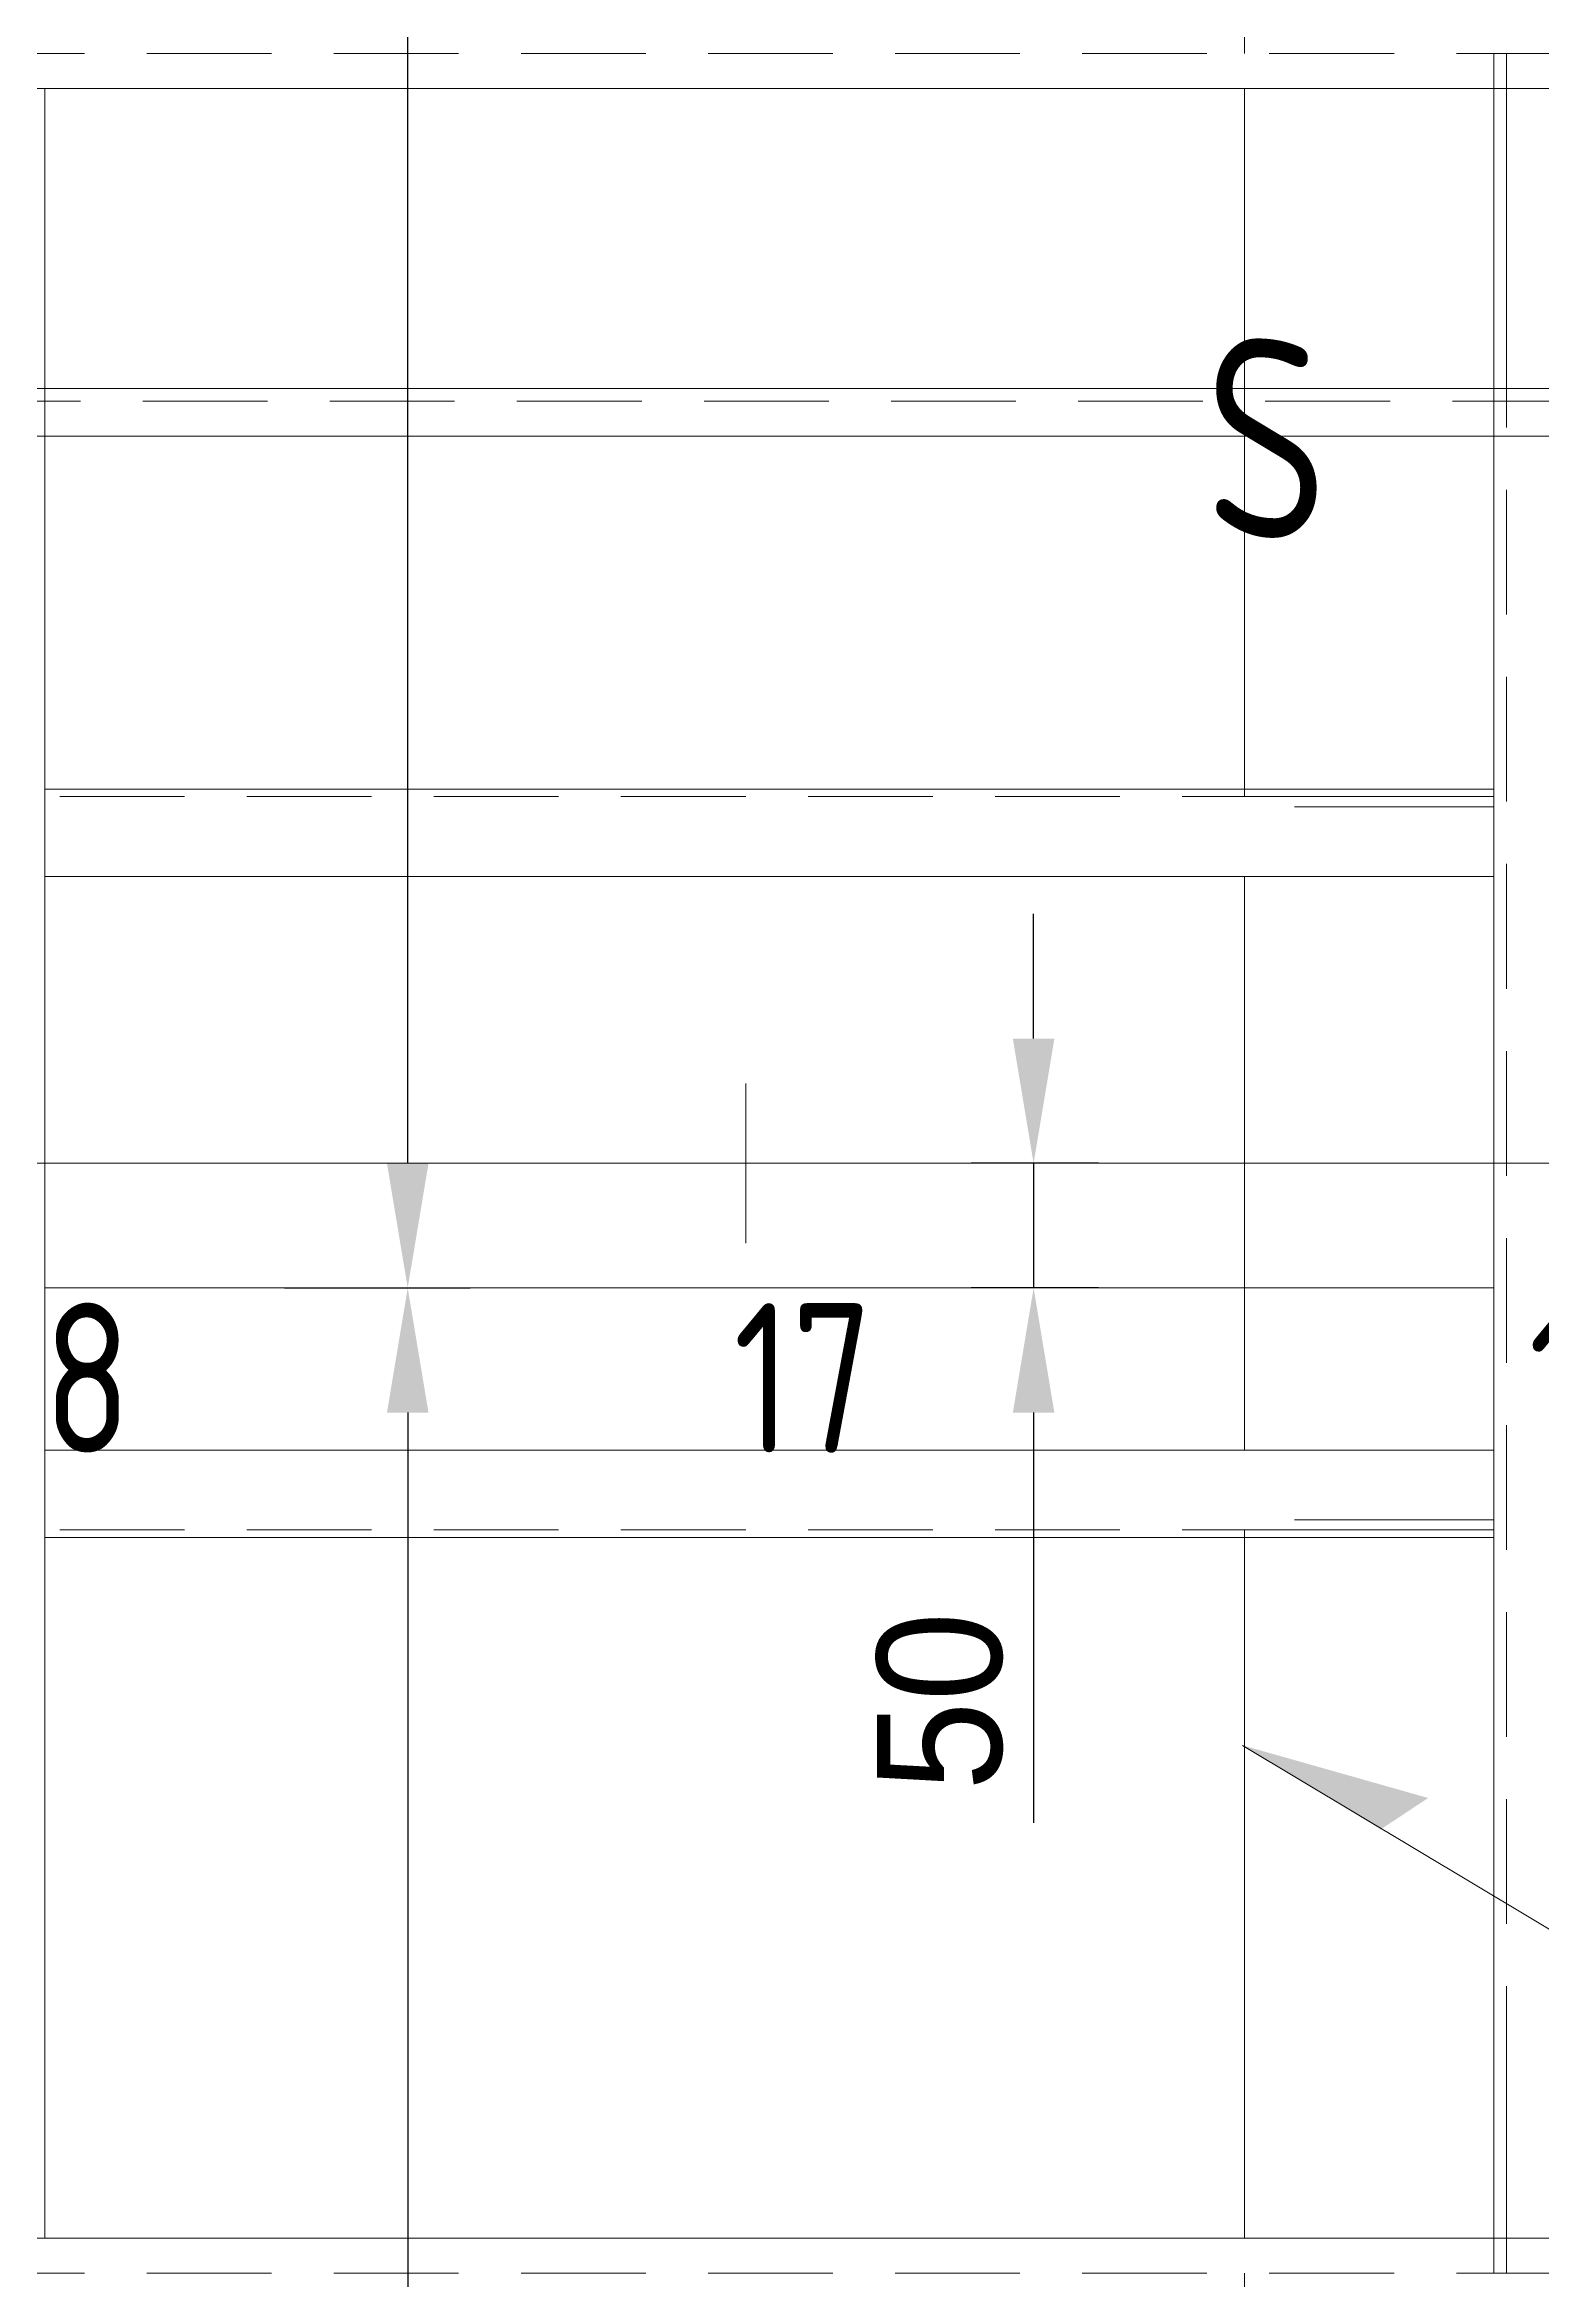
# Model space of a CAD drawing. Header units: millimetres. Extents: x 149544 to 197467, y -3118 to 25363.
# Drawn here: x 156837 to 157437, y 16948 to 17844 of the extents above; entities that cross this region are included whole.
import ezdxf

# ---------------------------------------------------------------- set-up
doc = ezdxf.new("R2010")
doc.units = ezdxf.units.MM
doc.header["$MEASUREMENT"] = 0
for name, pattern in [('K5LT32768', [0]), ('K5LT32769', [0]), ('K5LT32791', [0]), ('K5LT32795', [75, 50, -25])]:
    doc.linetypes.add(name, pattern=pattern)
doc.styles.add('KTEXTSTYLE', font='GOST_AU.SHX', dxfattribs={"width": 0.96, "height": 5})
doc.dimstyles.new('PB20', dxfattribs={"dimscale": 20, "dimtxt": 2.5, "dimasz": 2.5, "dimexe": 1.25, "dimexo": 0, "dimtad": 1, "dimdec": 0, "dimtxsty": 'Standard', "dimcen": 2.5, "dimclrd": 7, "dimclre": 7, "dimclrt": 4, "dimadec": 0, "dimazin": 0, "dimtfac": 1, "dimtdec": 0, "dimtmove": 0, "dimatfit": 3, "dimfxl": 1.25, "dimarcsym": 0})

# ---------------------------------------------------------------- blocks, each defined once
blk = doc.blocks.new('*D2349')
at = {"color": 7, "lineweight": -2}
for p, q in [((156932.9, 18685.93), (157007.34, 18685.93)), ((156982.34, 17395.93), (156982.34, 18635.93)), ((156932.9, 17345.93), (157007.34, 17345.93))]:
    blk.add_line(p, q, dxfattribs=at)
at = {"color": 7}
for points in [[(156974.01, 18635.93), (156990.68, 18635.93), (156982.34, 18685.93)], [(156974.01, 17395.93), (156990.68, 17395.93), (156982.34, 17345.93)]]:
    blk.add_solid(points, dxfattribs=at)
at = {"layer": 'Defpoints', "color": 0}
for p in [(156932.9, 18685.93), (156982.34, 18685.93), (156932.9, 17345.93)]:
    blk.add_point(p, dxfattribs=at)
at = {"color": 4, "insert": (156944.84, 17964.93), "char_height": 50, "attachment_point": 5, "rotation": 90}
blk.add_mtext('\\H50.0;\\W0.965;\\Q0;\\H50.0;\\W0.965;\\Q0;\\Q0;1340', dxfattribs=at)
blk = doc.blocks.new('*D2350')
at = {"color": 7, "lineweight": -2}
for p, q in [((156932.9, 17345.93), (157007.35, 17345.93)), ((156982.35, 17295.93), (156982.35, 16155.93)), ((157054.46, 16105.93), (156957.35, 16105.93))]:
    blk.add_line(p, q, dxfattribs=at)
at = {"color": 7}
for points in [[(156974.02, 17295.93), (156990.69, 17295.93), (156982.35, 17345.93)], [(156974.02, 16155.93), (156990.69, 16155.93), (156982.35, 16105.93)]]:
    blk.add_solid(points, dxfattribs=at)
at = {"layer": 'Defpoints', "color": 0}
for p in [(156932.9, 17345.93), (156982.35, 16105.93), (157054.46, 16105.93)]:
    blk.add_point(p, dxfattribs=at)
at = {"color": 4, "insert": (156944.85, 16808.93), "char_height": 50, "attachment_point": 5, "rotation": 90}
blk.add_mtext('\\H50.0;\\W0.965;\\Q0;\\H50.0;\\W0.965;\\Q0;\\Q0;1240', dxfattribs=at)
blk = doc.blocks.new('*D2359')
at = {"color": 7, "lineweight": -2}
for p, q in [((157233.28, 17445.93), (157233.28, 17495.93)), ((157259.26, 17395.93), (157208.28, 17395.93)), ((157233.28, 17395.93), (157233.28, 17345.93)), ((157259.26, 17345.93), (157208.28, 17345.93)), ((157233.28, 17295.93), (157233.28, 17131.48))]:
    blk.add_line(p, q, dxfattribs=at)
at = {"color": 7}
for points in [[(157224.94, 17445.93), (157241.61, 17445.93), (157233.28, 17395.93)], [(157224.94, 17295.93), (157241.61, 17295.93), (157233.28, 17345.93)]]:
    blk.add_solid(points, dxfattribs=at)
at = {"layer": 'Defpoints', "color": 0}
for p in [(157259.26, 17395.93), (157233.28, 17345.93), (157259.26, 17345.93)]:
    blk.add_point(p, dxfattribs=at)
at = {"color": 4, "insert": (157195.78, 17180.17), "char_height": 50, "attachment_point": 5, "rotation": 90}
blk.add_mtext('\\H50.0;\\W0.965;\\Q0;\\H50.0;\\W0.965;\\Q0;\\Q0;50', dxfattribs=at)

msp = doc.modelspace()

# ---------------------------------------------------------------- hatches: boundary and pattern name
msp.add_hatch(color=0).paths.add_polyline_path([(157372.52, 17128.88), (157391.45, 17141.42), (157317.05, 17162.53)])

# ---------------------------------------------------------------- linework, layer by layer
at = {"color": 0, "linetype": 'K5LT32769', "lineweight": 18}
for p, q in [((157317.81, 17840.93), (157317.81, 18110.93)), ((157417.84, 17840.93), (157417.84, 16950.93)), ((157417.84, 17840.93), (157422.84, 17840.93)), ((157422.84, 17840.93), (157422.84, 17740.93)), ((155802.35, 17826.93), (161208.55, 17826.93)), ((156817.84, 17826.93), (156836.84, 17826.93)), ((157317.81, 17542.93), (157317.81, 17826.93)), ((157417.84, 17826.93), (157436.84, 17826.93)), ((161193.93, 17706.52), (155778.23, 17706.52)), ((155800.75, 17687.52), (161206.95, 17687.52)), ((157417.84, 17545.93), (156836.84, 17545.93)), ((157337.84, 17545.93), (157408.34, 17545.93)), ((157408.34, 17545.93), (157417.84, 17545.93)), ((157337.84, 17542.93), (157408.34, 17542.93)), ((157408.34, 17542.93), (157417.84, 17542.93)), ((156836.84, 17510.93), (157417.84, 17510.93)), ((157317.81, 17280.93), (157317.81, 17510.93)), ((156836.84, 17345.93), (157417.84, 17345.93)), ((156836.84, 17280.93), (157417.84, 17280.93)), ((157317.81, 17248.93), (157317.81, 16964.93)), ((157337.84, 17248.93), (157408.34, 17248.93)), ((157408.34, 17248.93), (157417.84, 17248.93)), ((157417.84, 17245.93), (156836.84, 17245.93)), ((157337.84, 17245.93), (157408.34, 17245.93)), ((157408.34, 17245.93), (157417.84, 17245.93)), ((157422.84, 17050.93), (157422.84, 16950.93)), ((155802.35, 16964.93), (161208.55, 16964.93)), ((156817.84, 16964.93), (156836.84, 16964.93)), ((157417.84, 16964.93), (157436.84, 16964.93)), ((157317.81, 16950.93), (157317.81, 16680.93)), ((157417.84, 16950.93), (157422.84, 16950.93))]:
    msp.add_line(p, q, dxfattribs=at)
at = {"color": 0, "linetype": 'K5LT32795', "lineweight": 18}
for p, q in [((161202.77, 17840.93), (155879.84, 17840.93)), ((157422.84, 17740.93), (157422.84, 17050.93)), ((161201.16, 17701.52), (155878.23, 17701.52)), ((158017.84, 17542.93), (156836.84, 17542.93)), ((157417.84, 17248.93), (156836.84, 17248.93)), ((161202.77, 16950.93), (155879.84, 16950.93))]:
    msp.add_line(p, q, dxfattribs=at)
at = {"color": 2, "linetype": 'K5LT32769', "lineweight": 18}
msp.add_line((156836.84, 16964.93), (156836.84, 17826.93), dxfattribs=at)
at = {"color": 0, "linetype": 'K5LT32791', "lineweight": 18}
for p, q in [((157337.84, 17538.89), (157417.84, 17538.89)), ((157337.84, 17252.97), (157417.84, 17252.97))]:
    msp.add_line(p, q, dxfattribs=at)
at = {"color": 0, "linetype": 'K5LT32768', "lineweight": 18}
for p, q in [((157117.84, 17363.93), (157117.84, 17427.93)), ((157417.84, 17363.93), (157417.84, 17427.93)), ((155189.72, 17395.93), (161546.98, 17395.93)), ((157478.27, 17065.9), (157317.05, 17162.53))]:
    msp.add_line(p, q, dxfattribs=at)

# ---------------------------------------------------------------- texts
at = {"color": 0, "char_height": 2.5, "attachment_point": 1, "style": 'KTEXTSTYLE'}
for s, insert in [('\\H3.5;\\W0.965;\\Q15;\\Q0;\\H80.00;{\\c255;S}', (157302.03, 17726.67)), ('{\\H24x;\\W0.965;\\C6;18}', (156812.93, 17339.84)), ('{\\H24x;\\W0.965;\\C6;17}', (157112.93, 17339.84)), ('{\\H24x;\\W0.965;\\C6;16}', (157431.71, 17337.91))]:
    msp.add_mtext(s, dxfattribs=dict(at, insert=insert))

# ---------------------------------------------------------------- dimensions: what is measured, and where the dimension line sits
at = {"color": 0}
for base, p1, p2, text, picture, middle in [((156982.34, 18685.93), (156932.9, 17345.93), (156932.9, 18685.93), '\\H50.0;\\W0.965;\\Q0;\\H50.0;\\W0.965;\\Q0;\\Q0;1340', '*D2349', (156982.34, 17964.93)), ((157233.28, 17345.93), (157259.26, 17395.93), (157259.26, 17345.93), '\\H50.0;\\W0.965;\\Q0;\\H50.0;\\W0.965;\\Q0;\\Q0;50', '*D2359', (157233.28, 17180.17)), ((156982.35, 16105.93), (156932.9, 17345.93), (157054.46, 16105.93), '\\H50.0;\\W0.965;\\Q0;\\H50.0;\\W0.965;\\Q0;\\Q0;1240', '*D2350', (156982.35, 16808.93))]:
    dim = msp.add_linear_dim(base=base, p1=p1, p2=p2, angle=90, text=text, dimstyle='PB20', dxfattribs=at)
    dim.commit()
    dim.dimension.update_dxf_attribs({"geometry": picture, "text_midpoint": middle, "dimtype": 160})

doc.saveas('drawing.dxf')
